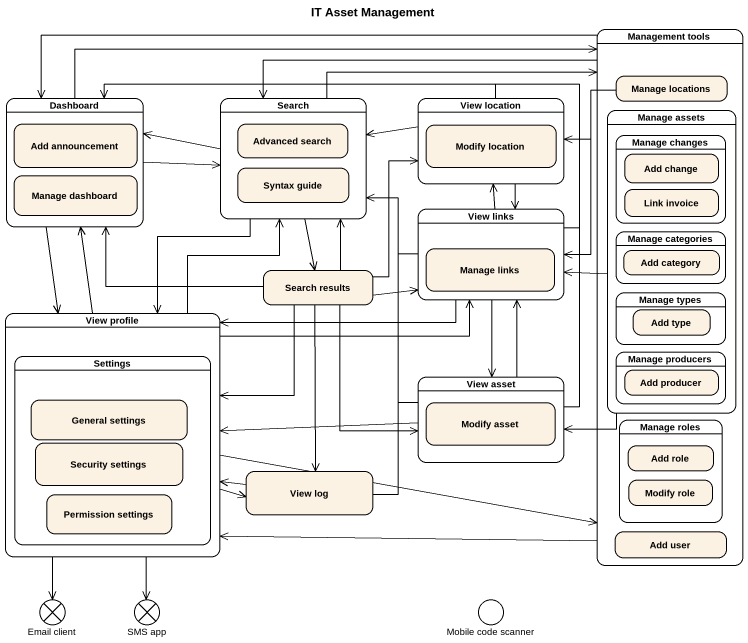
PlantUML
@startuml
title IT Asset Management
hide empty description
state "Management tools" as Management_tools {
  state "Manage locations" as Manage_locations
  state "Manage assets" as Manage_assets {
    state "Manage changes" as Manage_changes {
      state "Add change" as Add_change
      state "Link invoice" as Link_invoice
    }
    state "Manage categories" as Manage_categories {
      state "Add category" as Add_category
    }
    state "Manage types" as Manage_types {
      state "Add type" as Add_type
    }
    state "Manage producers" as Manage_producers {
      state "Add producer" as Add_producer
    }
  }
  state "Manage roles" as Manage_roles {
    state "Add role" as Add_role
    state "Modify role" as Modify_role
  }
  state "Add user" as Add_user
}
state Dashboard {
  state "Add announcement" as Add_announcement
  state "Manage dashboard" as Manage_dashboard
}
state Search {
  state "Advanced search" as Advanced_search
  state "Syntax guide" as Syntax_guide
}
state "View location" as View_location {
  state "Modify location" as Modify_location
}
state "View links" as View_links {
  state "Manage links" as Manage_links
}
state "Search results" as Search_results
state "View profile" as View_profile {
  state Settings {
    state "General settings" as General_settings
    state "Security settings" as Security_settings
    state "Permission settings" as Permission_settings
  }
}
state "View asset" as View_asset {
  state "Modify asset" as Modify_asset
}
state "View log" as View_log
state "Email client" as Email_client <<choice>>
state "SMS app" as SMS_app <<choice>>
state "Mobile code scanner" as Mobile_code_scanner <<choice>>
Management_tools -left-> Dashboard
Management_tools -left-> Search
Management_tools -left-> View_profile
Manage_locations -left-> View_location
Manage_locations --> View_links
Dashboard -right-> Management_tools
Dashboard -right-> Search
Dashboard --> View_profile
Search -right-> Management_tools
Search -left-> Dashboard
Search --> Search_results
Search --> View_profile
View_location -left-> Dashboard
View_location -left-> Search
View_location --> View_links
Manage_assets -left-> View_links
Manage_assets --> View_asset
View_links -left-> Dashboard
View_links -left-> Search
View_links -up-> View_location
View_links -left-> View_profile
View_links --> View_asset
Search_results -left-> Dashboard
Search_results -up-> Search
Search_results -up-> View_location
Search_results -right-> View_links
Search_results --> View_profile
Search_results --> View_asset
Search_results --> View_log
View_profile -right-> Management_tools
View_profile -up-> Dashboard
View_profile -up-> Search
View_profile -right-> View_links
View_profile -right-> View_log
View_profile --> Email_client
View_profile --> SMS_app
View_asset -up-> Dashboard
View_asset -up-> Search
View_asset -up-> View_links
View_asset -left-> View_profile
View_log -up-> Search
View_log -left-> View_profile
@enduml
